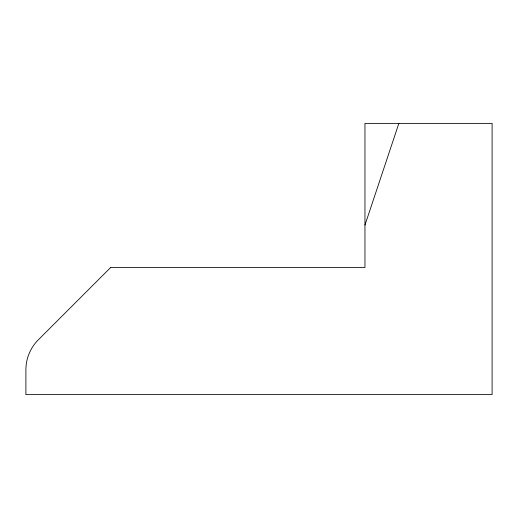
<?xml version="1.0" encoding="UTF-8"?>
<svg xmlns="http://www.w3.org/2000/svg" width="518" height="518" viewBox="0 0 518 518"><rect width="100%" height="100%" fill="white"/><g stroke="black" fill="none" stroke-linecap="round" stroke-linejoin="round"><path stroke-width="0.78" d="M364.957 225.097L398.86 123.381M110.664 267.476L38.313 339.827A42.379 42.379 0 0 0 25.9 369.794L25.9 394.619L492.1 394.619L492.1 123.381L364.957 123.381L364.957 267.476L110.664 267.476"/></g></svg>
